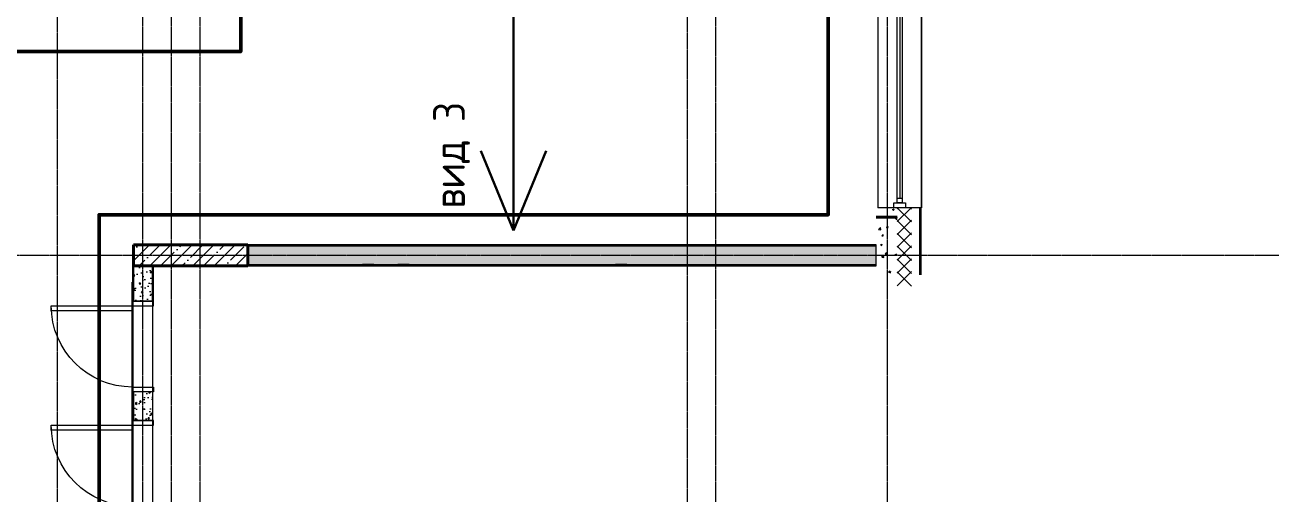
# Model space of a CAD drawing. Header units: millimetres. Extents: x -24360 to 609566, y -391049 to 148426.
# Drawn here: x 217665 to 230800, y -186750 to -181836 of the extents above; entities that cross this region are included whole.
import ezdxf

# ---------------------------------------------------------------- set-up
doc = ezdxf.new("R2010")
doc.units = ezdxf.units.MM
doc.linetypes.add('CENTER2', pattern=[28.575, 19.05, -3.175, 3.175, -3.175])
doc.linetypes.add('HIDDEN2', pattern=[4.7625, 3.175, -1.5875])
for name, color, linetype, lineweight in [('A-Wall_Материал_Газоблок_Контур', 250, 'Continuous', 0), ('АР_Двери_внутренние', 5, 'Continuous', 9), ('АР_Колонны', 70, 'Continuous', 30), ('АР_Окна', 4, 'Continuous', 5), ('АР_Стены ЖБ', 7, 'Continuous', 30), ('АР_Стены кирпич', 32, 'Continuous', 25), ('АР_Стены ПЕНОблок', 52, 'Continuous', 20), ('АР_Тонкая', 254, 'Continuous', 5), ('АР_Утеплитель', 31, 'Continuous', 0), ('АР_Штриховка', 8, 'Continuous', 0), ('осново', 7, 'Continuous', 30)]:
    doc.layers.add(name, color=color, linetype=linetype, lineweight=lineweight)
doc.layers.add('АР_Оси_РД_100', color=7, linetype='Continuous', lineweight=0, true_color=0x525252)
doc.layers.add('РД_Проем', color=230, linetype='Continuous', lineweight=0, plot=False)
doc.layers.add('РД_проем_инж перемыч_подсчет', color=50, linetype='Continuous', lineweight=30, plot=False)
doc.styles.add('СПДС', font='isocpeur.ttf', dxfattribs={"width": 0.9})

msp = doc.modelspace()

# ---------------------------------------------------------------- hatches: boundary and pattern name
at = {"layer": 'АР_Штриховка', "linetype": 'Continuous', "lineweight": 5, "true_color": 0x000000}
h = msp.add_hatch(dxfattribs=at)
h.set_pattern_fill('ANSI35', color=18, scale=25, style=0)
h.set_pattern_definition([(45, (206600, -245450), (-112.2532, 112.2532), []), (45, (206712.25, -245450), (-112.2532, 112.2532), [198.4375, -39.6875, 0, -39.6875])])
h.paths.add_polyline_path([(220000, -184360), (220000, -184140), (218800, -184140), (218800, -184360)], flags=0)
at = {"layer": 'АР_Штриховка', "linetype": 'Continuous', "lineweight": 0, "true_color": 0x000000}
h = msp.add_hatch(dxfattribs=at)
h.set_pattern_fill('AR-CONC', color=18, angle=-315, style=0)
h.set_pattern_definition([(95, (206600, -245450), (140.09465, 117.55338), [19.05, -209.55]), (40, (206600, -245450), (-160.01845, 110.17673), [15.24, -167.6406]), (145.45144, (206611.67, -245440.2), (-19.9238, 227.7301), [16.19, -178.09024]), (91.1842, (206564.08, -245414.08), (221.41024, 161.9534), [28.575, -314.325]), (141.63556, (206582.53, -245400.58), (-7.0866, 342.8268), [24.285, -267.1356]), (36.18415, (206564.08, -245414.08), (-7.0866, 342.8268), [22.86, -251.4597]), (66, (206591.02, -245405.1), (179.51998, 34.89515), [19.05, -209.55]), (11, (206591.02, -245405.1), (-86.5399, 173.9412), [15.24, -167.64]), (116.45144, (206605.98, -245402.19), (92.98005, 208.83634), [16.19, -178.08994]), (82.5, (206600, -245450), (-57.60547, 61.973414), [0, -165.608, 0, -170.18, 0, -168.275]), (52.5, (206600, -245450), (-23.58973, 118.087), [0, -97.028, 0, -161.798, 0, -64.135]), (12.5, (206559.95, -245490.05), (99.92786, 91.826196), [0, -63.5, 0, -198.12, 0, -262.89]), (2.5, (206541.99, -245508.01), (86.7639, 122.7224), [0, -82.55, 0, -131.572, 0, -186.69])])
h.paths.add_polyline_path([(226580, -184350), (226580, -184150), (220000, -184150), (220000, -184350)], flags=0)
h = msp.add_hatch(dxfattribs=at)
h.set_pattern_fill('AR-CONC', color=18, angle=-315, style=0)
h.set_pattern_definition([(95, (206600, -245450), (140.09465, 117.55338), [19.05, -209.55]), (40, (206600, -245450), (-160.01845, 110.17673), [15.24, -167.6406]), (145.45144, (206611.67, -245440.2), (-19.9238, 227.7301), [16.19, -178.09024]), (91.1842, (206564.08, -245414.08), (221.41024, 161.9534), [28.575, -314.325]), (141.63556, (206582.53, -245400.58), (-7.0866, 342.8268), [24.285, -267.1356]), (36.18415, (206564.08, -245414.08), (-7.0866, 342.8268), [22.86, -251.4597]), (66, (206591.02, -245405.1), (179.51998, 34.89515), [19.05, -209.55]), (11, (206591.02, -245405.1), (-86.5399, 173.9412), [15.24, -167.64]), (116.45144, (206605.98, -245402.19), (92.98005, 208.83634), [16.19, -178.08994]), (82.5, (206600, -245450), (-57.60547, 61.973414), [0, -165.608, 0, -170.18, 0, -168.275]), (52.5, (206600, -245450), (-23.58973, 118.087), [0, -97.028, 0, -161.798, 0, -64.135]), (12.5, (206559.95, -245490.05), (99.92786, 91.826196), [0, -63.5, 0, -198.12, 0, -262.89]), (2.5, (206541.99, -245508.01), (86.7639, 122.7224), [0, -82.55, 0, -131.572, 0, -186.69])])
h.paths.add_polyline_path([(219000, -184360), (218800, -184360), (218800, -184730), (219000, -184730)], flags=0)
h.paths.add_polyline_path([(219000, -185680), (218800, -185680), (218800, -185980), (219000, -185980)], flags=0)
h.paths.add_polyline_path([(219000, -186930), (218800, -186930), (218800, -187000), (219000, -187000)], flags=0)

# ---------------------------------------------------------------- linework, layer by layer
at = {"color": 1, "lineweight": 50}
msp.add_lwpolyline([(214908, -182115), (219925, -182115), (219925, -177559), (226079, -177559), (226079, -183824), (218441, -183824), (218441, -206215), (214863, -206215), (214908, -182115)], dxfattribs=at)
at = {"layer": 'A-Wall_Материал_Газоблок_Контур', "color": 18, "linetype": 'Continuous', "lineweight": 0, "true_color": 0x000000}
for p, q in [((226600, -180450), (226600, -183750)), ((227055, -183750), (227055, -180450))]:
    msp.add_line(p, q, dxfattribs=at)
at = {"layer": 'АР_Двери_внутренние', "color": 18, "linetype": 'Continuous', "lineweight": 9, "true_color": 0x000000}
for points in [[(218790, -184780), (218790, -184830), (217940, -184830), (217940, -184780)], [(219010, -184780), (219010, -184730), (218790, -184730), (218790, -184780)], [(219010, -185630), (219010, -185680), (218790, -185680), (218790, -185630)], [(219010, -186030), (219010, -185980), (218790, -185980), (218790, -186030)], [(218790, -186030), (218790, -186080), (217940, -186080), (217940, -186030)]]:
    msp.add_lwpolyline(points, close=True, dxfattribs=at)
at = {"layer": 'АР_Двери_внутренние', "color": 18, "linetype": 'Continuous', "lineweight": 9, "true_color": 0x000000, "extrusion": (0, 0, -1)}
for centre in [(-218790, -184780), (-218790, -186030)]:
    msp.add_arc(centre, 850, 270, 0, dxfattribs=at)
at = {"layer": 'АР_Колонны', "color": 18, "linetype": 'HIDDEN2', "lineweight": 25, "true_color": 0x000000}
for p, q in [((226580, -183850), (226800, -183850)), ((218800, -184140), (220000, -184140)), ((218800, -184360), (218800, -184140)), ((220000, -184140), (220000, -184360)), ((220000, -184360), (218800, -184360))]:
    msp.add_line(p, q, dxfattribs=at)
at = {"layer": 'АР_Колонны', "color": 18, "linetype": 'Continuous', "lineweight": 30, "true_color": 0x000000}
for p, q in [((226800, -183850), (226580, -183850)), ((218800, -184140), (218800, -184360)), ((220000, -184140), (218800, -184140)), ((220000, -184360), (220000, -184140)), ((218800, -184360), (220000, -184360))]:
    msp.add_line(p, q, dxfattribs=at)
at = {"layer": 'АР_Окна', "color": 18, "linetype": 'Continuous', "lineweight": 5, "true_color": 0x000000}
for p, q in [((226600, -180450), (226600, -183750)), ((227055, -180450), (227055, -183750)), ((226802.5, -183700), (226802.5, -180500)), ((226827.5, -180550), (226827.5, -183650)), ((226852.5, -180500), (226852.5, -183700)), ((226802.5, -183650), (226852.5, -183650)), ((226852.5, -183700), (226802.5, -183700))]:
    msp.add_line(p, q, dxfattribs=at)
msp.add_lwpolyline([(226887.5, -183700), (226887.5, -183750), (226767.5, -183750), (226767.5, -183700)], close=True, dxfattribs=at)
at = {"layer": 'АР_Оси_РД_100', "linetype": 'CENTER2'}
for p, q in [((226700, -209450), (226700, -173721.321)), ((230800, -184250), (211595.043, -184250))]:
    msp.add_line(p, q, dxfattribs=at)
for points in [[(218000, -173721.321), (218000, -209450)], [(218900, -209450), (218900, -174121.321), (218600, -173721.321)], [(219200, -209450), (219200, -173721.321)], [(219500, -209450), (219500, -174121.321), (219820.168, -173720.643)], [(224450, -173721.321), (224600, -174121.321), (224600, -209450)], [(224900, -209450), (224900, -174121.321), (225050, -173721.321)]]:
    msp.add_lwpolyline(points, dxfattribs=at)
at = {"layer": 'АР_Стены ЖБ', "color": 18, "linetype": 'Continuous', "lineweight": 40, "true_color": 0x000000}
for p, q in [((226800, -183850), (226580, -183850)), ((220000, -184140), (218800, -184140)), ((218800, -184140), (218800, -184360)), ((220000, -184360), (220000, -184140)), ((218800, -184360), (220000, -184360))]:
    msp.add_line(p, q, dxfattribs=at)
at = {"layer": 'АР_Стены кирпич', "color": 18, "linetype": 'Continuous', "lineweight": 25, "true_color": 0x000000}
for p, q in [((221320, -184350), (221200, -184350)), ((221690, -184350), (221570, -184350)), ((223970, -184350), (223850, -184350))]:
    msp.add_line(p, q, dxfattribs=at)
at = {"layer": 'АР_Стены ПЕНОблок', "color": 18, "linetype": 'Continuous', "lineweight": 20, "true_color": 0x000000}
for p, q in [((226800, -183750), (226600, -183750)), ((226580, -184150), (220000, -184150)), ((220000, -184150), (220000, -184350)), ((226580, -184350), (226580, -184150)), ((219000, -184360), (218800, -184360)), ((218800, -184360), (218800, -184730)), ((219000, -184730), (219000, -184360)), ((220000, -184350), (226580, -184350)), ((218800, -184730), (219000, -184730)), ((219000, -185680), (218800, -185680)), ((218800, -185680), (218800, -185980)), ((218800, -185980), (219000, -185980))]:
    msp.add_line(p, q, dxfattribs=at)
at = {"layer": 'АР_Тонкая', "color": 18, "linetype": 'Continuous', "lineweight": 5, "true_color": 0x000000}
for p, q in [((227030, -183750), (226950, -183750)), ((227055, -183750), (227030, -183750))]:
    msp.add_line(p, q, dxfattribs=at)
at = {"layer": 'АР_Тонкая', "color": 18, "linetype": 'Continuous', "lineweight": 0, "true_color": 0x000000}
for p, q in [((226580, -184140), (220000, -184140)), ((220000, -184140), (220000, -184150)), ((220000, -184150), (226580, -184150)), ((226580, -184150), (226580, -184140)), ((218800, -184360), (218790, -184360)), ((218790, -184360), (218790, -184730)), ((218800, -184730), (218800, -184360)), ((219010, -184360), (219000, -184360)), ((219000, -184360), (219000, -184730)), ((219000, -184360), (219010, -206550)), ((219010, -184730), (219010, -184360)), ((226580, -184350), (220000, -184350)), ((220000, -184350), (220000, -184360)), ((220000, -184360), (226580, -184360)), ((226580, -184360), (226580, -184350)), ((218790, -184730), (218800, -184730)), ((218800, -185680), (218790, -185680)), ((218790, -185680), (218790, -185980)), ((218800, -185980), (218800, -185680)), ((218790, -185980), (218800, -185980))]:
    msp.add_line(p, q, dxfattribs=at)
at = {"layer": 'АР_Утеплитель', "color": 18, "linetype": 'Continuous', "lineweight": 0, "true_color": 0x000000}
msp.add_line((226950, -183750), (226800, -183750), dxfattribs=at)
at = {"layer": 'АР_Штриховка', "color": 18, "linetype": 'Continuous', "lineweight": 0, "true_color": 0x000000}
for p, q in [((226800, -183761.217), (226811.217, -183750)), ((226800, -183895.92), (226945.92, -183750)), ((226950, -183900.064), (226800, -183750.064)), ((226950, -183765.36), (226934.64, -183750)), ((227030, -183751), (227055, -183751)), ((227030, -183752), (227055, -183752)), ((227030, -183753), (227055, -183753)), ((227030, -183754), (227055, -183754)), ((227030, -183755), (227055, -183755)), ((227030, -183756), (227055, -183756)), ((227030, -183757), (227055, -183757)), ((227030, -183758), (227055, -183758)), ((226605.284, -183853.183), (226617.529, -183838.59)), ((226605.284, -183853.184), (226620.466, -183854.513)), ((226620.556, -183854.496), (226617.619, -183838.575)), ((226750.632, -183770.512), (226763.267, -183779.034)), ((226750.654, -183770.463), (226768.439, -183763.636)), ((226763.272, -183779.035), (226768.422, -183763.686)), ((226787.469, -183869.122), (226799.714, -183854.529)), ((226787.469, -183869.123), (226800, -183870.22)), ((226800, -183855.581), (226799.803, -183854.514)), ((226800, -184030.624), (226950, -183880.624)), ((226950, -184034.768), (226800, -183884.768)), ((227030, -183759), (227055, -183759)), ((227030, -183760), (227055, -183760)), ((227030, -183761), (227055, -183761)), ((227030, -183762), (227055, -183762)), ((227030, -183763), (227055, -183763)), ((227030, -183764), (227055, -183764)), ((227030, -183765), (227055, -183765)), ((227030, -183766), (227055, -183766)), ((227030, -183767), (227055, -183767)), ((227030, -183768), (227055, -183768)), ((227030, -183769), (227055, -183769)), ((227030, -183770), (227055, -183770)), ((227030, -183771), (227055, -183771)), ((227030, -183772), (227055, -183772)), ((227030, -183773), (227055, -183773)), ((227030, -183774), (227055, -183774)), ((227030, -183775), (227055, -183775)), ((227030, -183776), (227055, -183776)), ((227030, -183777), (227055, -183777)), ((227030, -183778), (227055, -183778)), ((227030, -183779), (227055, -183779)), ((227030, -183780), (227055, -183780)), ((227030, -183781), (227055, -183781)), ((227030, -183782), (227055, -183782)), ((227030, -183783), (227055, -183783)), ((227030, -183784), (227055, -183784)), ((227030, -183785), (227055, -183785)), ((227030, -183786), (227055, -183786)), ((227030, -183787), (227055, -183787)), ((227030, -183788), (227055, -183788)), ((227030, -183789), (227055, -183789)), ((227030, -183790), (227055, -183790)), ((227030, -183791), (227055, -183791)), ((227030, -183792), (227055, -183792)), ((227030, -183793), (227055, -183793)), ((227030, -183794), (227055, -183794)), ((227030, -183795), (227055, -183795)), ((227030, -183796), (227055, -183796)), ((227030, -183797), (227055, -183797)), ((227030, -183798), (227055, -183798)), ((227030, -183799), (227055, -183799)), ((227030, -183800), (227055, -183800)), ((227030, -183801), (227055, -183801)), ((227030, -183802), (227055, -183802)), ((227030, -183803), (227055, -183803)), ((227030, -183804), (227055, -183804)), ((227030, -183805), (227055, -183805)), ((227030, -183806), (227055, -183806)), ((227030, -183807), (227055, -183807)), ((227030, -183808), (227055, -183808)), ((227030, -183809), (227055, -183809)), ((227030, -183810), (227055, -183810)), ((227030, -183811), (227055, -183811)), ((227030, -183812), (227055, -183812)), ((227030, -183813), (227055, -183813)), ((227030, -183814), (227055, -183814)), ((227030, -183815), (227055, -183815)), ((227030, -183816), (227055, -183816)), ((227030, -183817), (227055, -183817)), ((227030, -183818), (227055, -183818)), ((227030, -183819), (227055, -183819)), ((227030, -183820), (227055, -183820)), ((227030, -183821), (227055, -183821)), ((227030, -183822), (227055, -183822)), ((227030, -183823), (227055, -183823)), ((227030, -183824), (227055, -183824)), ((227030, -183825), (227055, -183825)), ((227030, -183826), (227055, -183826)), ((227030, -183827), (227055, -183827)), ((227030, -183828), (227055, -183828)), ((227030, -183829), (227055, -183829)), ((227030, -183830), (227055, -183830)), ((227030, -183831), (227055, -183831)), ((227030, -183832), (227055, -183832)), ((227030, -183833), (227055, -183833)), ((227030, -183834), (227055, -183834)), ((227030, -183835), (227055, -183835)), ((227030, -183836), (227055, -183836)), ((227030, -183837), (227055, -183837)), ((227030, -183838), (227055, -183838)), ((227030, -183839), (227055, -183839)), ((227030, -183840), (227055, -183840)), ((227030, -183841), (227055, -183841)), ((227030, -183842), (227055, -183842)), ((227030, -183843), (227055, -183843)), ((227030, -183844), (227055, -183844)), ((227030, -183845), (227055, -183845)), ((227030, -183846), (227055, -183846)), ((227030, -183847), (227055, -183847)), ((227030, -183848), (227055, -183848)), ((227030, -183849), (227055, -183849)), ((227030, -183850), (227055, -183850)), ((227030, -183851), (227055, -183851)), ((227030, -183852), (227055, -183852)), ((227030, -183853), (227055, -183853)), ((227030, -183854), (227055, -183854)), ((227030, -183855), (227055, -183855)), ((227030, -183856), (227055, -183856)), ((227030, -183857), (227055, -183857)), ((227030, -183858), (227055, -183858)), ((227030, -183859), (227055, -183859)), ((227030, -183860), (227055, -183860)), ((227030, -183861), (227055, -183861)), ((227030, -183862), (227055, -183862)), ((227030, -183863), (227055, -183863)), ((227030, -183864), (227055, -183864)), ((227030, -183865), (227055, -183865)), ((227030, -183866), (227055, -183866)), ((227030, -183867), (227055, -183867)), ((227030, -183868), (227055, -183868)), ((227030, -183869), (227055, -183869)), ((227030, -183870), (227055, -183870)), ((227030, -183871), (227055, -183871)), ((227030, -183872), (227055, -183872)), ((227030, -183873), (227055, -183873)), ((227030, -183874), (227055, -183874)), ((227030, -183875), (227055, -183875)), ((227030, -183876), (227055, -183876)), ((227030, -183877), (227055, -183877)), ((227030, -183878), (227055, -183878)), ((227030, -183879), (227055, -183879)), ((227030, -183880), (227055, -183880)), ((227030, -183881), (227055, -183881)), ((227030, -183882), (227055, -183882)), ((227030, -183883), (227055, -183883)), ((227030, -183884), (227055, -183884)), ((227030, -183885), (227055, -183885)), ((227030, -183886), (227055, -183886)), ((227030, -183887), (227055, -183887)), ((227030, -183888), (227055, -183888)), ((227030, -183889), (227055, -183889)), ((226605.858, -183978.179), (226625.642, -183957.56)), ((226605.877, -183978.218), (226628.467, -183981.721)), ((226628.473, -183981.679), (226625.667, -183957.557)), ((226688.83, -183954.7), (226701.465, -183963.222)), ((226688.852, -183954.651), (226706.637, -183947.824)), ((226701.47, -183963.223), (226706.62, -183947.874)), ((226800, -184165.328), (226950, -184015.328)), ((226950, -184169.472), (226800, -184019.472)), ((227030, -183890), (227055, -183890)), ((227030, -183891), (227055, -183891)), ((227030, -183892), (227055, -183892)), ((227030, -183893), (227055, -183893)), ((227030, -183894), (227055, -183894)), ((227030, -183895), (227055, -183895)), ((227030, -183896), (227055, -183896)), ((227030, -183897), (227055, -183897)), ((227030, -183898), (227055, -183898)), ((227030, -183899), (227055, -183899)), ((227030, -183900), (227055, -183900)), ((227030, -183901), (227055, -183901)), ((227030, -183902), (227055, -183902)), ((227030, -183903), (227055, -183903)), ((227030, -183904), (227055, -183904)), ((227030, -183905), (227055, -183905)), ((227030, -183906), (227055, -183906)), ((227030, -183907), (227055, -183907)), ((227030, -183908), (227055, -183908)), ((227030, -183909), (227055, -183909)), ((227030, -183910), (227055, -183910)), ((227030, -183911), (227055, -183911)), ((227030, -183912), (227055, -183912)), ((227030, -183913), (227055, -183913)), ((227030, -183914), (227055, -183914)), ((227030, -183915), (227055, -183915)), ((227030, -183916), (227055, -183916)), ((227030, -183917), (227055, -183917)), ((227030, -183918), (227055, -183918)), ((227030, -183919), (227055, -183919)), ((227030, -183920), (227055, -183920)), ((227030, -183921), (227055, -183921)), ((227030, -183922), (227055, -183922)), ((227030, -183923), (227055, -183923)), ((227030, -183924), (227055, -183924)), ((227030, -183925), (227055, -183925)), ((227030, -183926), (227055, -183926)), ((227030, -183927), (227055, -183927)), ((227030, -183928), (227055, -183928)), ((227030, -183929), (227055, -183929)), ((227030, -183930), (227055, -183930)), ((227030, -183931), (227055, -183931)), ((227030, -183932), (227055, -183932)), ((227030, -183933), (227055, -183933)), ((227030, -183934), (227055, -183934)), ((227030, -183935), (227055, -183935)), ((227030, -183936), (227055, -183936)), ((227030, -183937), (227055, -183937)), ((227030, -183938), (227055, -183938)), ((227030, -183939), (227055, -183939)), ((227030, -183940), (227055, -183940)), ((227030, -183941), (227055, -183941)), ((227030, -183942), (227055, -183942)), ((227030, -183943), (227055, -183943)), ((227030, -183944), (227055, -183944)), ((227030, -183945), (227055, -183945)), ((227030, -183946), (227055, -183946)), ((227030, -183947), (227055, -183947)), ((227030, -183948), (227055, -183948)), ((227030, -183949), (227055, -183949)), ((227030, -183950), (227055, -183950)), ((227030, -183951), (227055, -183951)), ((227030, -183952), (227055, -183952)), ((227030, -183953), (227055, -183953)), ((227030, -183954), (227055, -183954)), ((227030, -183955), (227055, -183955)), ((227030, -183956), (227055, -183956)), ((227030, -183957), (227055, -183957)), ((227030, -183958), (227055, -183958)), ((227030, -183959), (227055, -183959)), ((227030, -183960), (227055, -183960)), ((227030, -183961), (227055, -183961)), ((227030, -183962), (227055, -183962)), ((227030, -183963), (227055, -183963)), ((227030, -183964), (227055, -183964)), ((227030, -183965), (227055, -183965)), ((227030, -183966), (227055, -183966)), ((227030, -183967), (227055, -183967)), ((227030, -183968), (227055, -183968)), ((227030, -183969), (227055, -183969)), ((227030, -183970), (227055, -183970)), ((227030, -183971), (227055, -183971)), ((227030, -183972), (227055, -183972)), ((227030, -183973), (227055, -183973)), ((227030, -183974), (227055, -183974)), ((227030, -183975), (227055, -183975)), ((227030, -183976), (227055, -183976)), ((227030, -183977), (227055, -183977)), ((227030, -183978), (227055, -183978)), ((227030, -183979), (227055, -183979)), ((227030, -183980), (227055, -183980)), ((227030, -183981), (227055, -183981)), ((227030, -183982), (227055, -183982)), ((227030, -183983), (227055, -183983)), ((227030, -183984), (227055, -183984)), ((227030, -183985), (227055, -183985)), ((227030, -183986), (227055, -183986)), ((227030, -183987), (227055, -183987)), ((227030, -183988), (227055, -183988)), ((227030, -183989), (227055, -183989)), ((227030, -183990), (227055, -183990)), ((227030, -183991), (227055, -183991)), ((227030, -183992), (227055, -183992)), ((227030, -183993), (227055, -183993)), ((227030, -183994), (227055, -183994)), ((227030, -183995), (227055, -183995)), ((227030, -183996), (227055, -183996)), ((227030, -183997), (227055, -183997)), ((227030, -183998), (227055, -183998)), ((227030, -183999), (227055, -183999)), ((227030, -184000), (227055, -184000)), ((227030, -184001), (227055, -184001)), ((227030, -184002), (227055, -184002)), ((227030, -184003), (227055, -184003)), ((227030, -184004), (227055, -184004)), ((227030, -184005), (227055, -184005)), ((227030, -184006), (227055, -184006)), ((227030, -184007), (227055, -184007)), ((227030, -184008), (227055, -184008)), ((227030, -184009), (227055, -184009)), ((227030, -184010), (227055, -184010)), ((227030, -184011), (227055, -184011)), ((227030, -184012), (227055, -184012)), ((227030, -184013), (227055, -184013)), ((227030, -184014), (227055, -184014)), ((227030, -184015), (227055, -184015)), ((227030, -184016), (227055, -184016)), ((227030, -184017), (227055, -184017)), ((227030, -184018), (227055, -184018)), ((227030, -184019), (227055, -184019)), ((227030, -184020), (227055, -184020)), ((227030, -184021), (227055, -184021)), ((226627.028, -184138.888), (226639.663, -184147.41)), ((226627.05, -184138.839), (226644.835, -184132.013)), ((226639.668, -184147.411), (226644.818, -184132.062)), ((226640.527, -184044.24), (226652.773, -184029.647)), ((226640.527, -184044.241), (226655.709, -184045.569)), ((226655.799, -184045.553), (226652.862, -184029.632)), ((226800, -184300.032), (226950, -184150.032)), ((227030, -184022), (227055, -184022)), ((227030, -184023), (227055, -184023)), ((227030, -184024), (227055, -184024)), ((227030, -184025), (227055, -184025)), ((227030, -184026), (227055, -184026)), ((227030, -184027), (227055, -184027)), ((227030, -184028), (227055, -184028)), ((227030, -184029), (227055, -184029)), ((227030, -184030), (227055, -184030)), ((227030, -184031), (227055, -184031)), ((227030, -184032), (227055, -184032)), ((227030, -184033), (227055, -184033)), ((227030, -184034), (227055, -184034)), ((227030, -184035), (227055, -184035)), ((227030, -184036), (227055, -184036)), ((227030, -184037), (227055, -184037)), ((227030, -184038), (227055, -184038)), ((227030, -184039), (227055, -184039)), ((227030, -184040), (227055, -184040)), ((227030, -184041), (227055, -184041)), ((227030, -184042), (227055, -184042)), ((227030, -184043), (227055, -184043)), ((227030, -184044), (227055, -184044)), ((227030, -184045), (227055, -184045)), ((227030, -184046), (227055, -184046)), ((227030, -184047), (227055, -184047)), ((227030, -184048), (227055, -184048)), ((227030, -184049), (227055, -184049)), ((227030, -184050), (227055, -184050)), ((227030, -184051), (227055, -184051)), ((227030, -184052), (227055, -184052)), ((227030, -184053), (227055, -184053)), ((227030, -184054), (227055, -184054)), ((227030, -184055), (227055, -184055)), ((227030, -184056), (227055, -184056)), ((227030, -184057), (227055, -184057)), ((227030, -184058), (227055, -184058)), ((227030, -184059), (227055, -184059)), ((227030, -184060), (227055, -184060)), ((227030, -184061), (227055, -184061)), ((227030, -184062), (227055, -184062)), ((227030, -184063), (227055, -184063)), ((227030, -184064), (227055, -184064)), ((227030, -184065), (227055, -184065)), ((227030, -184066), (227055, -184066)), ((227030, -184067), (227055, -184067)), ((227030, -184068), (227055, -184068)), ((227030, -184069), (227055, -184069)), ((227030, -184070), (227055, -184070)), ((227030, -184071), (227055, -184071)), ((227030, -184072), (227055, -184072)), ((227030, -184073), (227055, -184073)), ((227030, -184074), (227055, -184074)), ((227030, -184075), (227055, -184075)), ((227030, -184076), (227055, -184076)), ((227030, -184077), (227055, -184077)), ((227030, -184078), (227055, -184078)), ((227030, -184079), (227055, -184079)), ((227030, -184080), (227055, -184080)), ((227030, -184081), (227055, -184081)), ((227030, -184082), (227055, -184082)), ((227030, -184083), (227055, -184083)), ((227030, -184084), (227055, -184084)), ((227030, -184085), (227055, -184085)), ((227030, -184086), (227055, -184086)), ((227030, -184087), (227055, -184087)), ((227030, -184088), (227055, -184088)), ((227030, -184089), (227055, -184089)), ((227030, -184090), (227055, -184090)), ((227030, -184091), (227055, -184091)), ((227030, -184092), (227055, -184092)), ((227030, -184093), (227055, -184093)), ((227030, -184094), (227055, -184094)), ((227030, -184095), (227055, -184095)), ((227030, -184096), (227055, -184096)), ((227030, -184097), (227055, -184097)), ((227030, -184098), (227055, -184098)), ((227030, -184099), (227055, -184099)), ((227030, -184100), (227055, -184100)), ((227030, -184101), (227055, -184101)), ((227030, -184102), (227055, -184102)), ((227030, -184103), (227055, -184103)), ((227030, -184104), (227055, -184104)), ((227030, -184105), (227055, -184105)), ((227030, -184106), (227055, -184106)), ((227030, -184107), (227055, -184107)), ((227030, -184108), (227055, -184108)), ((227030, -184109), (227055, -184109)), ((227030, -184110), (227055, -184110)), ((227030, -184111), (227055, -184111)), ((227030, -184112), (227055, -184112)), ((227030, -184113), (227055, -184113)), ((227030, -184114), (227055, -184114)), ((227030, -184115), (227055, -184115)), ((227030, -184116), (227055, -184116)), ((227030, -184117), (227055, -184117)), ((227030, -184118), (227055, -184118)), ((227030, -184119), (227055, -184119)), ((227030, -184120), (227055, -184120)), ((227030, -184121), (227055, -184121)), ((227030, -184122), (227055, -184122)), ((227030, -184123), (227055, -184123)), ((227030, -184124), (227055, -184124)), ((227030, -184125), (227055, -184125)), ((227030, -184126), (227055, -184126)), ((227030, -184127), (227055, -184127)), ((227030, -184128), (227055, -184128)), ((227030, -184129), (227055, -184129)), ((227030, -184130), (227055, -184130)), ((227030, -184131), (227055, -184131)), ((227030, -184132), (227055, -184132)), ((227030, -184133), (227055, -184133)), ((227030, -184134), (227055, -184134)), ((227030, -184135), (227055, -184135)), ((227030, -184136), (227055, -184136)), ((227030, -184137), (227055, -184137)), ((227030, -184138), (227055, -184138)), ((227030, -184139), (227055, -184139)), ((227030, -184140), (227055, -184140)), ((227030, -184141), (227055, -184141)), ((227030, -184142), (227055, -184142)), ((227030, -184143), (227055, -184143)), ((227030, -184144), (227055, -184144)), ((227030, -184145), (227055, -184145)), ((227030, -184146), (227055, -184146)), ((227030, -184147), (227055, -184147)), ((227030, -184148), (227055, -184148)), ((227030, -184149), (227055, -184149)), ((227030, -184150), (227055, -184150)), ((227030, -184151), (227055, -184151)), ((227030, -184152), (227055, -184152)), ((226639.533, -184267.647), (226659.317, -184247.028)), ((226639.552, -184267.686), (226662.141, -184271.189)), ((226662.148, -184271.148), (226659.342, -184247.025)), ((226675.771, -184235.297), (226688.016, -184220.704)), ((226675.771, -184235.298), (226690.953, -184236.626)), ((226691.042, -184236.61), (226688.105, -184220.689)), ((226778.643, -184241.153), (226791.277, -184249.675)), ((226778.664, -184241.105), (226796.449, -184234.278)), ((226791.282, -184249.676), (226796.432, -184234.327)), ((226950, -184304.176), (226800, -184154.176)), ((227030, -184153), (227055, -184153)), ((227030, -184154), (227055, -184154)), ((227030, -184155), (227055, -184155)), ((227030, -184156), (227055, -184156)), ((227030, -184157), (227055, -184157)), ((227030, -184158), (227055, -184158)), ((227030, -184159), (227055, -184159)), ((227030, -184160), (227055, -184160)), ((227030, -184161), (227055, -184161)), ((227030, -184162), (227055, -184162)), ((227030, -184163), (227055, -184163)), ((227030, -184164), (227055, -184164)), ((227030, -184165), (227055, -184165)), ((227030, -184166), (227055, -184166)), ((227030, -184167), (227055, -184167)), ((227030, -184168), (227055, -184168)), ((227030, -184169), (227055, -184169)), ((227030, -184170), (227055, -184170)), ((227030, -184171), (227055, -184171)), ((227030, -184172), (227055, -184172)), ((227030, -184173), (227055, -184173)), ((227030, -184174), (227055, -184174)), ((227030, -184175), (227055, -184175)), ((227030, -184176), (227055, -184176)), ((227030, -184177), (227055, -184177)), ((227030, -184178), (227055, -184178)), ((227030, -184179), (227055, -184179)), ((227030, -184180), (227055, -184180)), ((227030, -184181), (227055, -184181)), ((227030, -184182), (227055, -184182)), ((227030, -184183), (227055, -184183)), ((227030, -184184), (227055, -184184)), ((227030, -184185), (227055, -184185)), ((227030, -184186), (227055, -184186)), ((227030, -184187), (227055, -184187)), ((227030, -184188), (227055, -184188)), ((227030, -184189), (227055, -184189)), ((227030, -184190), (227055, -184190)), ((227030, -184191), (227055, -184191)), ((227030, -184192), (227055, -184192)), ((227030, -184193), (227055, -184193)), ((227030, -184194), (227055, -184194)), ((227030, -184195), (227055, -184195)), ((227030, -184196), (227055, -184196)), ((227030, -184197), (227055, -184197)), ((227030, -184198), (227055, -184198)), ((227030, -184199), (227055, -184199)), ((227030, -184200), (227055, -184200)), ((227030, -184201), (227055, -184201)), ((227030, -184202), (227055, -184202)), ((227030, -184203), (227055, -184203)), ((227030, -184204), (227055, -184204)), ((227030, -184205), (227055, -184205)), ((227030, -184206), (227055, -184206)), ((227030, -184207), (227055, -184207)), ((227030, -184208), (227055, -184208)), ((227030, -184209), (227055, -184209)), ((227030, -184210), (227055, -184210)), ((227030, -184211), (227055, -184211)), ((227030, -184212), (227055, -184212)), ((227030, -184213), (227055, -184213)), ((227030, -184214), (227055, -184214)), ((227030, -184215), (227055, -184215)), ((227030, -184216), (227055, -184216)), ((227030, -184217), (227055, -184217)), ((227030, -184218), (227055, -184218)), ((227030, -184219), (227055, -184219)), ((227030, -184220), (227055, -184220)), ((227030, -184221), (227055, -184221)), ((227030, -184222), (227055, -184222)), ((227030, -184223), (227055, -184223)), ((227030, -184224), (227055, -184224)), ((227030, -184225), (227055, -184225)), ((227030, -184226), (227055, -184226)), ((227030, -184227), (227055, -184227)), ((227030, -184228), (227055, -184228)), ((227030, -184229), (227055, -184229)), ((227030, -184230), (227055, -184230)), ((227030, -184231), (227055, -184231)), ((227030, -184232), (227055, -184232)), ((227030, -184233), (227055, -184233)), ((227030, -184234), (227055, -184234)), ((227030, -184235), (227055, -184235)), ((227030, -184236), (227055, -184236)), ((227030, -184237), (227055, -184237)), ((227030, -184238), (227055, -184238)), ((227030, -184239), (227055, -184239)), ((227030, -184240), (227055, -184240)), ((227030, -184241), (227055, -184241)), ((227030, -184242), (227055, -184242)), ((227030, -184243), (227055, -184243)), ((227030, -184244), (227055, -184244)), ((227030, -184245), (227055, -184245)), ((227030, -184246), (227055, -184246)), ((227030, -184247), (227055, -184247)), ((227030, -184248), (227055, -184248)), ((227030, -184249), (227055, -184249)), ((227030, -184250), (227055, -184250)), ((227030, -184251), (227055, -184251)), ((227030, -184252), (227055, -184252)), ((227030, -184253), (227055, -184253)), ((227030, -184254), (227055, -184254)), ((227030, -184255), (227055, -184255)), ((227030, -184256), (227055, -184256)), ((227030, -184257), (227055, -184257)), ((227030, -184258), (227055, -184258)), ((227030, -184259), (227055, -184259)), ((227030, -184260), (227055, -184260)), ((227030, -184261), (227055, -184261)), ((227030, -184262), (227055, -184262)), ((227030, -184263), (227055, -184263)), ((227030, -184264), (227055, -184264)), ((227030, -184265), (227055, -184265)), ((227030, -184266), (227055, -184266)), ((227030, -184267), (227055, -184267)), ((227030, -184268), (227055, -184268)), ((227030, -184269), (227055, -184269)), ((227030, -184270), (227055, -184270)), ((227030, -184271), (227055, -184271)), ((227030, -184272), (227055, -184272)), ((227030, -184273), (227055, -184273)), ((227030, -184274), (227055, -184274)), ((227030, -184275), (227055, -184275)), ((227030, -184276), (227055, -184276)), ((227030, -184277), (227055, -184277)), ((227030, -184278), (227055, -184278)), ((227030, -184279), (227055, -184279)), ((227030, -184280), (227055, -184280)), ((227030, -184281), (227055, -184281)), ((227030, -184282), (227055, -184282)), ((227030, -184283), (227055, -184283)), ((226711.014, -184426.354), (226723.259, -184411.76)), ((226726.285, -184427.667), (226723.348, -184411.745)), ((226800, -184434.736), (226950, -184284.736)), ((226950, -184438.879), (226800, -184288.879)), ((227030, -184284), (227055, -184284)), ((227030, -184285), (227055, -184285)), ((227030, -184286), (227055, -184286)), ((227030, -184287), (227055, -184287)), ((227030, -184288), (227055, -184288)), ((227030, -184289), (227055, -184289)), ((227030, -184290), (227055, -184290)), ((227030, -184291), (227055, -184291)), ((227030, -184292), (227055, -184292)), ((227030, -184293), (227055, -184293)), ((227030, -184294), (227055, -184294)), ((227030, -184295), (227055, -184295)), ((227030, -184296), (227055, -184296)), ((227030, -184297), (227055, -184297)), ((227030, -184298), (227055, -184298)), ((227030, -184299), (227055, -184299)), ((227030, -184300), (227055, -184300)), ((227030, -184301), (227055, -184301)), ((227030, -184302), (227055, -184302)), ((227030, -184303), (227055, -184303)), ((227030, -184304), (227055, -184304)), ((227030, -184305), (227055, -184305)), ((227030, -184306), (227055, -184306)), ((227030, -184307), (227055, -184307)), ((227030, -184308), (227055, -184308)), ((227030, -184309), (227055, -184309)), ((227030, -184310), (227055, -184310)), ((227030, -184311), (227055, -184311)), ((227030, -184312), (227055, -184312)), ((227030, -184313), (227055, -184313)), ((227030, -184314), (227055, -184314)), ((227030, -184315), (227055, -184315)), ((227030, -184316), (227055, -184316)), ((227030, -184317), (227055, -184317)), ((227030, -184318), (227055, -184318)), ((227030, -184319), (227055, -184319)), ((227030, -184320), (227055, -184320)), ((227030, -184321), (227055, -184321)), ((227030, -184322), (227055, -184322)), ((227030, -184323), (227055, -184323)), ((227030, -184324), (227055, -184324)), ((227030, -184325), (227055, -184325)), ((227030, -184326), (227055, -184326)), ((227030, -184327), (227055, -184327)), ((227030, -184328), (227055, -184328)), ((227030, -184329), (227055, -184329)), ((227030, -184330), (227055, -184330)), ((227030, -184331), (227055, -184331)), ((227030, -184332), (227055, -184332)), ((227030, -184333), (227055, -184333)), ((227030, -184334), (227055, -184334)), ((227030, -184335), (227055, -184335)), ((227030, -184336), (227055, -184336)), ((227030, -184337), (227055, -184337)), ((227030, -184338), (227055, -184338)), ((227030, -184339), (227055, -184339)), ((227030, -184340), (227055, -184340)), ((227030, -184341), (227055, -184341)), ((227030, -184342), (227055, -184342)), ((227030, -184343), (227055, -184343)), ((227030, -184344), (227055, -184344)), ((227030, -184345), (227055, -184345)), ((227030, -184346), (227055, -184346)), ((227030, -184347), (227055, -184347)), ((227030, -184348), (227055, -184348)), ((227030, -184349), (227055, -184349)), ((227030, -184350), (227055, -184350)), ((227030, -184351), (227055, -184351)), ((227030, -184352), (227055, -184352)), ((227030, -184353), (227055, -184353)), ((227030, -184354), (227055, -184354)), ((227030, -184355), (227055, -184355)), ((227030, -184356), (227055, -184356)), ((227030, -184357), (227055, -184357)), ((227030, -184358), (227055, -184358)), ((227030, -184359), (227055, -184359)), ((227030, -184360), (227055, -184360)), ((227030, -184361), (227055, -184361)), ((227030, -184362), (227055, -184362)), ((227030, -184363), (227055, -184363)), ((227030, -184364), (227055, -184364)), ((227030, -184365), (227055, -184365)), ((227030, -184366), (227055, -184366)), ((227030, -184367), (227055, -184367)), ((227030, -184368), (227055, -184368)), ((227030, -184369), (227055, -184369)), ((227030, -184370), (227055, -184370)), ((227030, -184371), (227055, -184371)), ((227030, -184372), (227055, -184372)), ((227030, -184373), (227055, -184373)), ((227030, -184374), (227055, -184374)), ((227030, -184375), (227055, -184375)), ((227030, -184376), (227055, -184376)), ((227030, -184377), (227055, -184377)), ((227030, -184378), (227055, -184378)), ((227030, -184379), (227055, -184379)), ((227030, -184380), (227055, -184380)), ((227030, -184381), (227055, -184381)), ((227030, -184382), (227055, -184382)), ((227030, -184383), (227055, -184383)), ((227030, -184384), (227055, -184384)), ((227030, -184385), (227055, -184385)), ((227030, -184386), (227055, -184386)), ((227030, -184387), (227055, -184387)), ((227030, -184388), (227055, -184388)), ((227030, -184389), (227055, -184389)), ((227030, -184390), (227055, -184390)), ((227030, -184391), (227055, -184391)), ((227030, -184392), (227055, -184392)), ((227030, -184393), (227055, -184393)), ((227030, -184394), (227055, -184394)), ((227030, -184395), (227055, -184395)), ((227030, -184396), (227055, -184396)), ((227030, -184397), (227055, -184397)), ((227030, -184398), (227055, -184398)), ((227030, -184399), (227055, -184399)), ((227030, -184400), (227055, -184400)), ((227030, -184401), (227055, -184401)), ((227030, -184402), (227055, -184402)), ((227030, -184403), (227055, -184403)), ((227030, -184404), (227055, -184404)), ((227030, -184405), (227055, -184405)), ((227030, -184406), (227055, -184406)), ((227030, -184407), (227055, -184407)), ((227030, -184408), (227055, -184408)), ((227030, -184409), (227055, -184409)), ((227030, -184410), (227055, -184410)), ((227030, -184411), (227055, -184411)), ((227030, -184412), (227055, -184412)), ((227030, -184413), (227055, -184413)), ((227030, -184414), (227055, -184414)), ((227030, -184415), (227055, -184415)), ((226711.014, -184426.355), (226726.196, -184427.683)), ((226716.841, -184425.341), (226729.475, -184433.863)), ((226716.862, -184425.293), (226734.647, -184418.466)), ((226729.48, -184433.864), (226734.63, -184418.515)), ((226800, -184569.44), (226950, -184419.44)), ((226950, -184573.583), (226800, -184423.583)), ((227030, -184416), (227055, -184416)), ((227030, -184417), (227055, -184417)), ((227030, -184418), (227055, -184418)), ((227030, -184419), (227055, -184419)), ((227030, -184420), (227055, -184420)), ((227030, -184421), (227055, -184421)), ((227030, -184422), (227055, -184422)), ((227030, -184423), (227055, -184423)), ((227030, -184424), (227055, -184424)), ((227030, -184425), (227055, -184425)), ((227030, -184426), (227055, -184426)), ((227030, -184427), (227055, -184427)), ((227030, -184428), (227055, -184428)), ((227030, -184429), (227055, -184429)), ((227030, -184430), (227055, -184430)), ((227030, -184431), (227055, -184431)), ((227030, -184432), (227055, -184432)), ((227030, -184433), (227055, -184433)), ((227030, -184434), (227055, -184434)), ((227030, -184435), (227055, -184435)), ((227030, -184436), (227055, -184436)), ((227030, -184437), (227055, -184437)), ((227030, -184438), (227055, -184438)), ((227030, -184439), (227055, -184439)), ((227030, -184440), (227055, -184440)), ((227030, -184441), (227055, -184441)), ((227030, -184442), (227055, -184442)), ((227030, -184443), (227055, -184443)), ((227030, -184444), (227055, -184444)), ((227030, -184445), (227055, -184445)), ((227030, -184446), (227055, -184446))]:
    msp.add_line(p, q, dxfattribs=at)
at = {"layer": 'осново'}
for points in [[(222782.085, -181056.549), (222782.085, -183990)], [(222782.085, -183990), (222440.452, -183152.831)], [(222782.085, -183990), (223123.717, -183152.831)]]:
    msp.add_lwpolyline(points, dxfattribs=at)
at = {"layer": 'РД_Проем', "color": 18, "linetype": 'Continuous', "lineweight": 0, "true_color": 0x000000}
for p, q in [((218790, -184730), (218790, -185680)), ((218790, -185980), (218790, -186930))]:
    msp.add_line(p, q, dxfattribs=at)
at = {"layer": 'РД_проем_инж перемыч_подсчет', "color": 18, "linetype": 'Continuous', "lineweight": 30, "true_color": 0x000000}
for p, q in [((218790, -184530), (218790, -185880)), ((218790, -185850), (218790, -187000))]:
    msp.add_line(p, q, dxfattribs=at)

# ---------------------------------------------------------------- texts
at = {"layer": 'осново', "insert": (221940, -183759.514), "char_height": 332.5818, "attachment_point": 1, "rotation": 90, "style": 'СПДС'}
msp.add_mtext_dynamic_manual_height_columns('вид 3', width=2242.80798, gutter_width=1116.392, heights=[0], dxfattribs=at)

doc.saveas('drawing.dxf')
